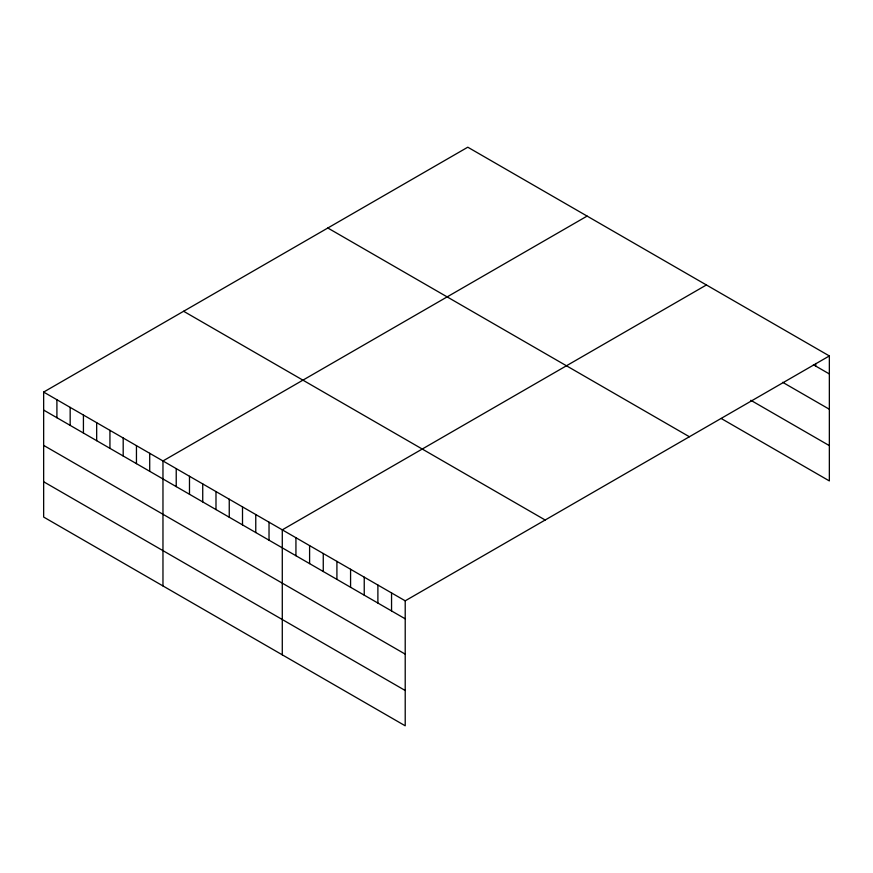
<?xml version="1.0" encoding="UTF-8"?>
<svg xmlns="http://www.w3.org/2000/svg" width="873" height="873" viewBox="0 0 873 873"><rect width="100%" height="100%" fill="white"/><g stroke="black" fill="none" stroke-linecap="round" stroke-linejoin="round"><path stroke-width="1.31" d="M829.35 355.944L405.214 600.82L405.214 725.801L43.65 517.056L43.65 392.075L467.786 147.199L829.35 355.944L829.35 480.925L721.218 418.494M587.103 216.089L162.967 460.955L162.967 585.947M706.421 284.969L282.285 529.846L282.285 654.826M813.418 364.75L829.35 373.95M782.677 382.309L829.35 409.251M750.813 400.281L829.35 445.623M327.822 228.006L689.386 436.751M183.614 311.268L545.178 520.013M43.65 392.075L405.214 600.82M43.65 410.07L405.214 618.826M43.65 445.383L405.214 654.128M43.65 481.754L405.214 690.499M815.688 363.484L815.688 366.06M391.551 592.931L391.551 610.936M377.889 585.041L377.889 603.047M364.237 577.162L364.237 595.168M350.575 569.272L350.575 587.278M336.913 561.383L336.913 579.388M323.261 553.504L323.261 571.509M309.599 545.614L309.599 563.62M295.936 537.735L295.936 555.73M269.026 522.185L269.026 540.191M255.767 514.535L255.767 532.541M242.508 506.886L242.508 524.88M229.25 499.225L229.25 517.231M215.991 491.575L215.991 509.581M202.732 483.915L202.732 501.92M189.485 476.265L189.485 494.271M176.226 468.615L176.226 486.61M149.709 453.305L149.709 471.311M136.45 445.645L136.45 463.65M123.191 437.995L123.191 456.001M109.933 430.345L109.933 448.34M96.674 422.685L96.674 440.69M83.426 415.035L83.426 433.041M70.167 407.375L70.167 425.38M56.909 399.725L56.909 417.731"/></g></svg>
